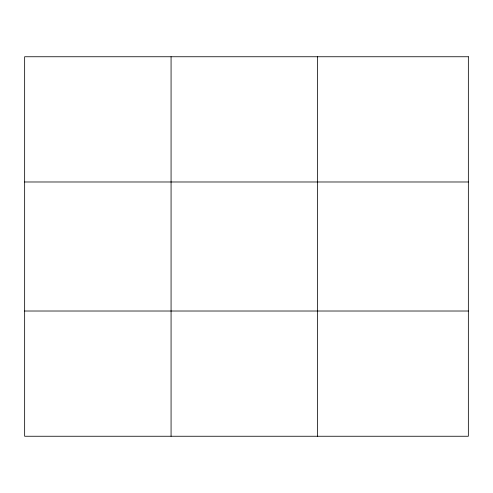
<?xml version="1.0" encoding="UTF-8"?>
<svg xmlns="http://www.w3.org/2000/svg" width="493" height="493" viewBox="0 0 493 493"><rect width="100%" height="100%" fill="white"/><g stroke="black" fill="none" stroke-linecap="round" stroke-linejoin="round"><path stroke-width="0.74" d="M171.071 56.75L171.071 436.25M317.492 56.75L317.492 436.25M24.65 181.985L468.35 181.985M24.65 311.015L468.35 311.015M468.35 56.75L468.35 436.25L24.65 436.25L24.65 56.75L468.35 56.75"/></g></svg>
